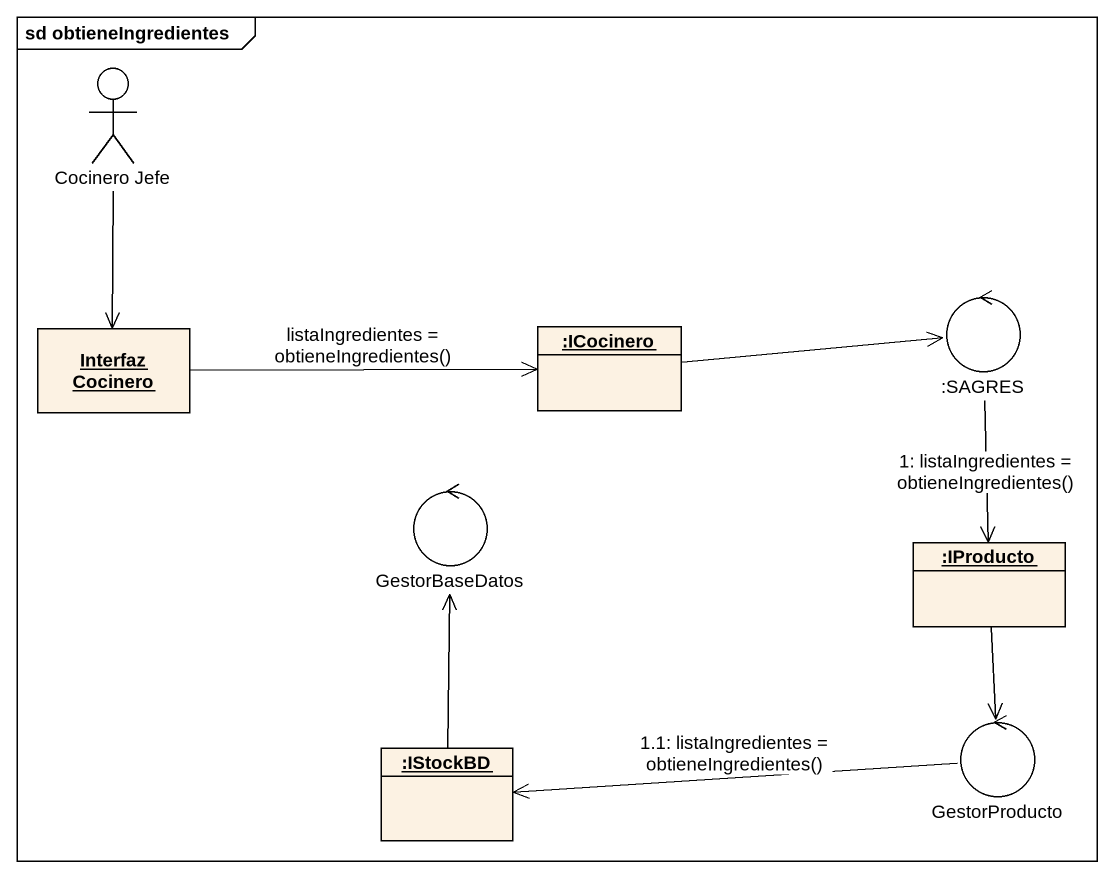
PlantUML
@startuml
mainframe sd obtieneIngredientes
allowmixing
hide circle
hide empty members
actor "Cocinero Jefe" as Cocinero_Jefe
control ":SAGRES" as SAGRES
object "Interfaz Cocinero" as Interfaz_Cocinero
object ":ICocinero" as ICocinero
control GestorBaseDatos
object ":IProducto" as IProducto
object ":IStockBD" as IStockBD
control GestorProducto
Cocinero_Jefe --> Interfaz_Cocinero
SAGRES --> IProducto : 1: listaIngredientes = obtieneIngredientes()
Interfaz_Cocinero -right-> ICocinero : listaIngredientes = obtieneIngredientes()
ICocinero -right-> SAGRES
IProducto --> GestorProducto
IStockBD -up-> GestorBaseDatos
GestorProducto -left-> IStockBD : 1.1: listaIngredientes = obtieneIngredientes()
@enduml
